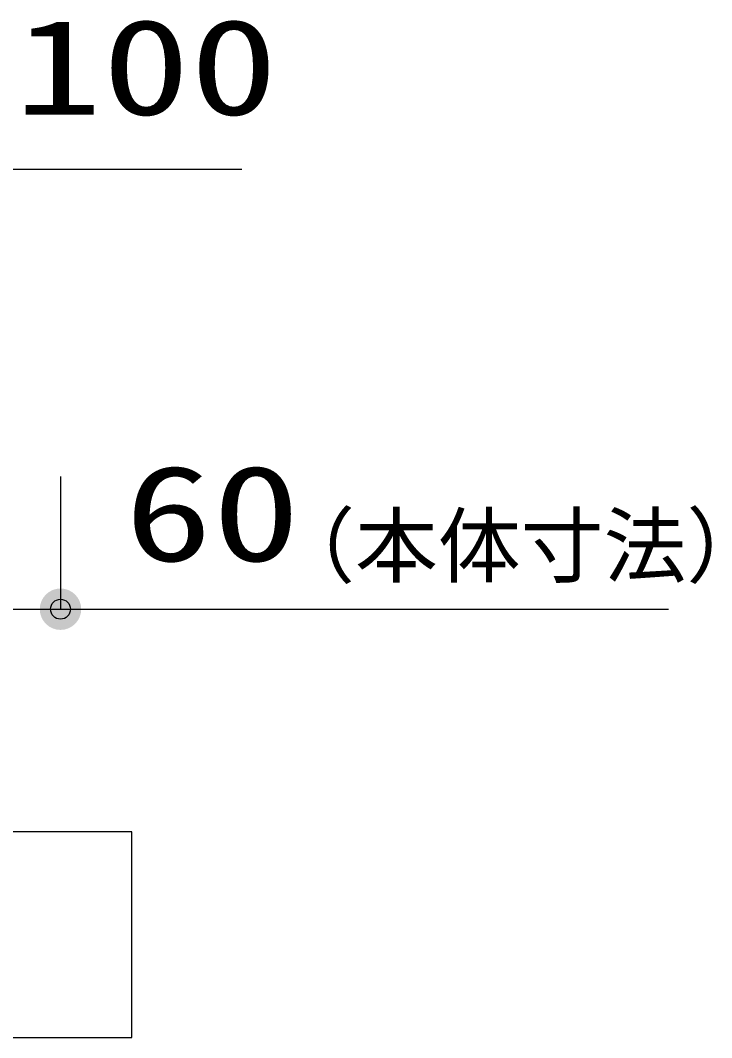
# Model space of a CAD drawing. Units: millimetres, scale not verified. Extents: x -9571 to 7747, y -6704 to 5373.
# Drawn here: x -4370 to -3744, y -4637 to -3716 of the extents above; entities that cross this region are included whole.
import ezdxf
from ezdxf.enums import TextEntityAlignment as Align

# ---------------------------------------------------------------- set-up
doc = ezdxf.new("R2010")
doc.units = ezdxf.units.MM
doc.header["$LTSCALE"] = 30
doc.header["$PDMODE"] = 32
doc.header["$PDSIZE"] = 18
for name, color, linetype, lineweight in [('0-1_00クル-フ-0躯体', 3, 'Continuous', 25), ('0-5_00クル-フ-5文字', 7, 'Continuous', 25), ('0-6_00クル-フ-6寸法', 7, 'Continuous', 25)]:
    doc.layers.add(name, color=color, linetype=linetype, lineweight=lineweight)
doc.styles.add('MS Gothic', font='')
doc.styles.add('ＭＳ ゴシック', font='')
doc.styles.get('MS Gothic').set_extended_font_data('MS Gothic')
doc.styles.get('ＭＳ ゴシック').set_extended_font_data('MS Gothic')

msp = doc.modelspace()

# ---------------------------------------------------------------- linework, layer by layer
at = {"layer": '0-1_00クル-フ-0躯体'}
msp.add_lwpolyline([(-4268.99, -4637.49), (-4268.99, -4451.18), (-6298.32, -4451.18), (-6298.32, -4637.49)], close=True, dxfattribs=at)
at = {"layer": '0-5_00クル-フ-5文字', "color": 4}
for p in [(-4333.65, -4129.54), (-4393.66, -4249.54)]:
    msp.add_line(p, (-4333.65, -4249.54), dxfattribs=at)
at = {"layer": '0-5_00クル-フ-5文字'}
msp.add_point((-4333.65, -4249.54), dxfattribs=at)
for points in [[(-4346.91, -4236.28), (-4333.65, -4249.54), (-4349.24, -4239.12)], [(-4344.07, -4233.95), (-4333.65, -4249.54), (-4346.91, -4236.28)], [(-4340.83, -4232.22), (-4333.65, -4249.54), (-4344.07, -4233.95)], [(-4337.31, -4231.15), (-4333.65, -4249.54), (-4340.83, -4232.22)], [(-4333.65, -4230.79), (-4333.65, -4249.54), (-4337.31, -4231.15)], [(-4330, -4231.15), (-4333.65, -4249.54), (-4333.65, -4230.79)], [(-4326.48, -4232.22), (-4333.65, -4249.54), (-4330, -4231.15)], [(-4323.24, -4233.95), (-4333.65, -4249.54), (-4326.48, -4232.22)], [(-4320.4, -4236.28), (-4333.65, -4249.54), (-4323.24, -4233.95)], [(-4318.06, -4239.12), (-4333.65, -4249.54), (-4320.4, -4236.28)], [(-4352.04, -4245.88), (-4333.65, -4249.54), (-4352.4, -4249.54)], [(-4350.98, -4242.36), (-4333.65, -4249.54), (-4352.04, -4245.88)], [(-4349.24, -4239.12), (-4333.65, -4249.54), (-4350.98, -4242.36)], [(-4316.33, -4242.36), (-4333.65, -4249.54), (-4318.06, -4239.12)], [(-4315.26, -4245.88), (-4333.65, -4249.54), (-4316.33, -4242.36)], [(-4314.9, -4249.54), (-4333.65, -4249.54), (-4315.26, -4245.88)], [(-4352.4, -4249.54), (-4333.65, -4249.54), (-4352.04, -4253.2)], [(-4352.04, -4253.2), (-4333.65, -4249.54), (-4350.98, -4256.71)], [(-4350.98, -4256.71), (-4333.65, -4249.54), (-4349.24, -4259.95)], [(-4349.24, -4259.95), (-4333.65, -4249.54), (-4346.91, -4262.8)], [(-4346.91, -4262.8), (-4333.65, -4249.54), (-4344.07, -4265.13)], [(-4344.07, -4265.13), (-4333.65, -4249.54), (-4340.83, -4266.86)], [(-4340.83, -4266.86), (-4333.65, -4249.54), (-4337.31, -4267.93)], [(-4337.31, -4267.93), (-4333.65, -4249.54), (-4333.65, -4268.29)], [(-4333.65, -4268.29), (-4333.65, -4249.54), (-4330, -4267.93)], [(-4330, -4267.93), (-4333.65, -4249.54), (-4326.48, -4266.86)], [(-4326.48, -4266.86), (-4333.65, -4249.54), (-4323.24, -4265.13)], [(-4323.24, -4265.13), (-4333.65, -4249.54), (-4320.4, -4262.8)], [(-4320.4, -4262.8), (-4333.65, -4249.54), (-4318.06, -4259.95)], [(-4318.06, -4259.95), (-4333.65, -4249.54), (-4316.33, -4256.71)], [(-4316.33, -4256.71), (-4333.65, -4249.54), (-4315.26, -4253.2)], [(-4315.26, -4253.2), (-4333.65, -4249.54), (-4314.9, -4249.54)]]:
    msp.add_solid(points, dxfattribs=at)
at = {"layer": '0-6_00クル-フ-6寸法', "color": 4}
for p, q in [((-4393.66, -3851.04), (-4169.59, -3851.04)), ((-4333.65, -4249.45), (-3783.13, -4249.45))]:
    msp.add_line(p, q, dxfattribs=at)

# ---------------------------------------------------------------- texts
at = {"layer": '0-5_00クル-フ-5文字', "color": 3, "style": 'ＭＳ ゴシック', "width": 1.35}
msp.add_text('60', height=86.59, dxfattribs=at).set_placement((-4275.67, -4231.99), align=Align.BOTTOM_LEFT)
at = {"layer": '0-6_00クル-フ-6寸法', "color": 3, "style": 'ＭＳ ゴシック', "width": 1.35}
msp.add_text('100', height=86.59, dxfattribs=at).set_placement((-4375.44, -3827.87), align=Align.BOTTOM_LEFT)
at = {"layer": '0-6_00クル-フ-6寸法', "color": 4, "style": 'MS Gothic'}
msp.add_text('（本体寸法）', height=54.99, dxfattribs=at).set_placement((-4141.94, -4236.03), align=Align.BOTTOM_LEFT)

doc.saveas('drawing.dxf')
